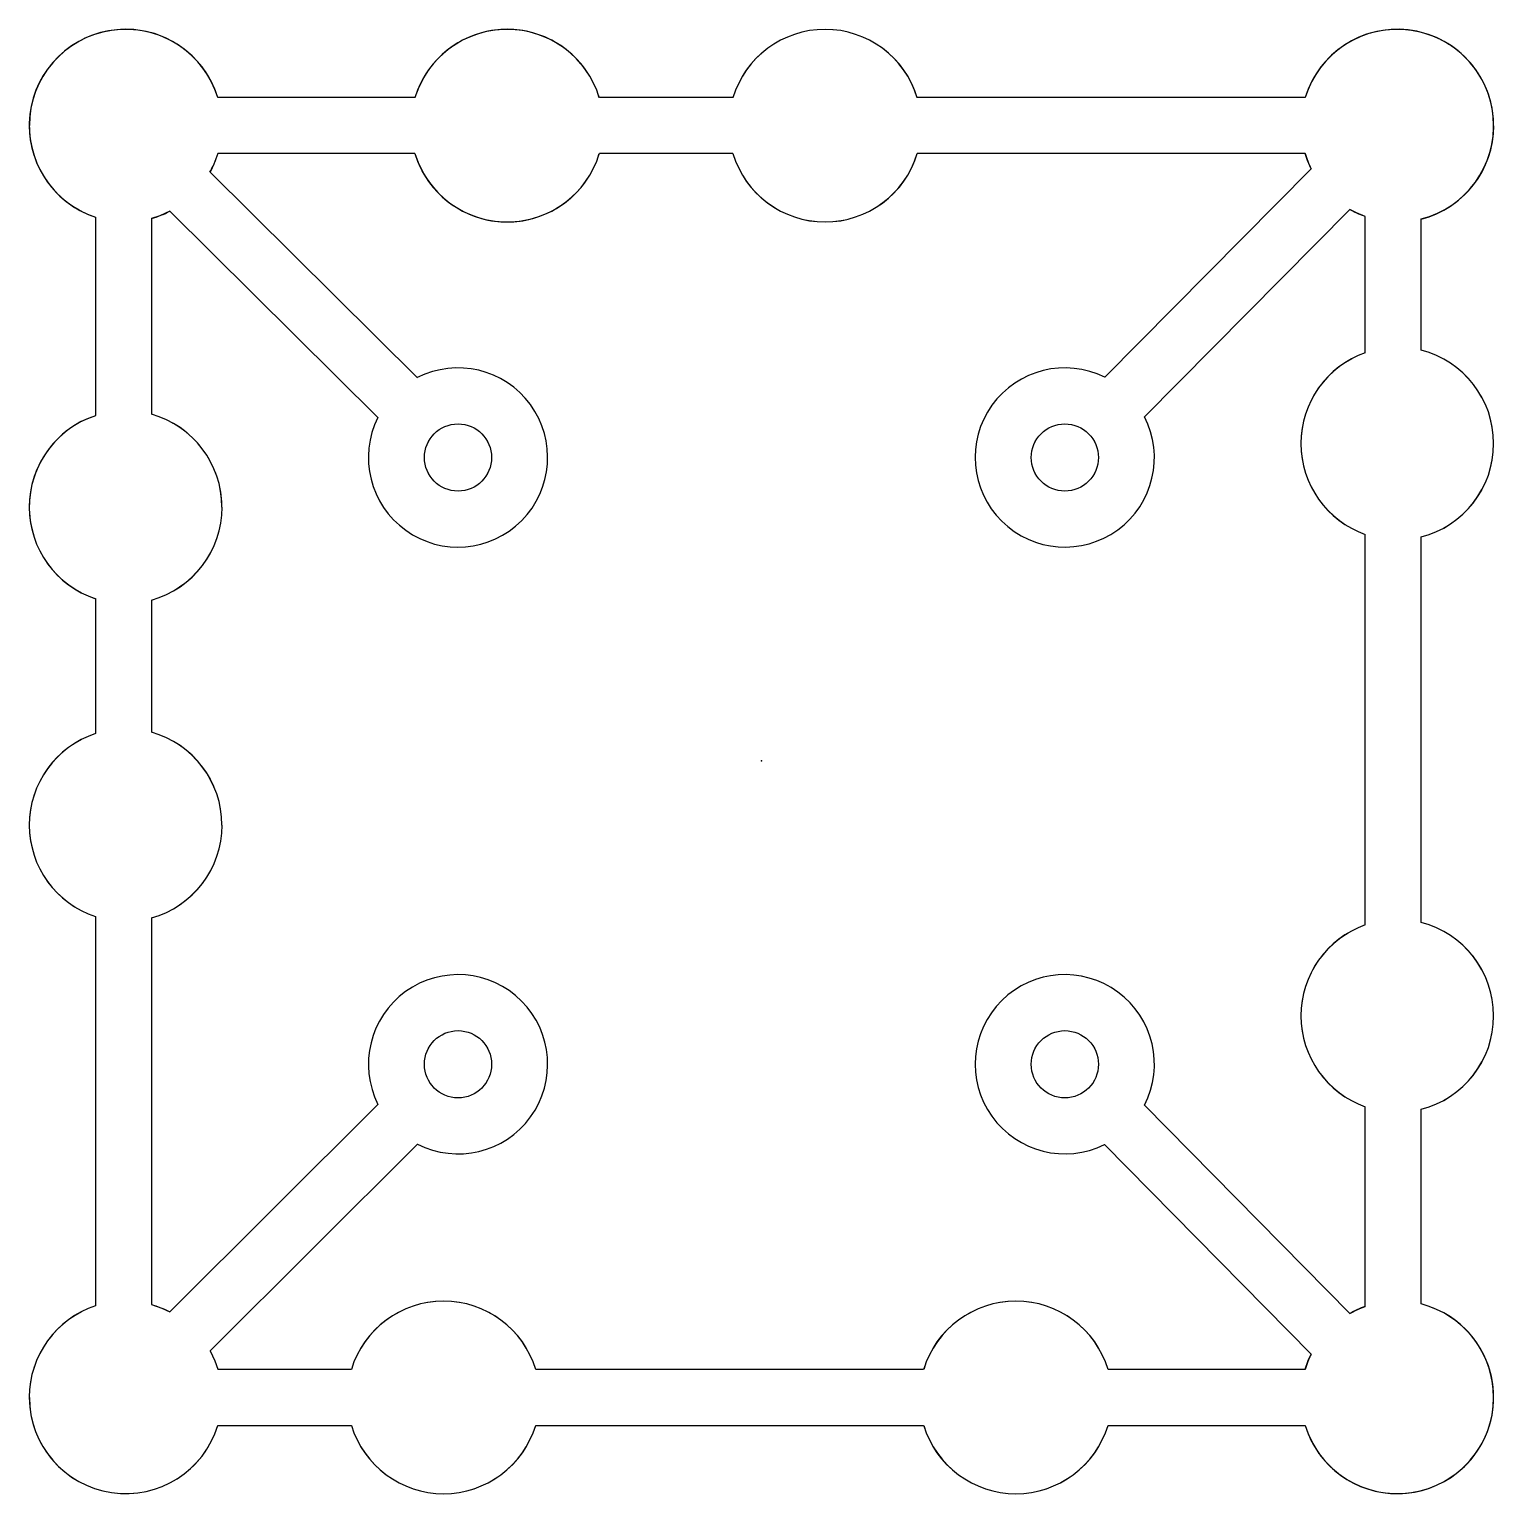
# Model space of a CAD drawing. Header units: millimetres. Extents: x -78 to 78, y -79 to 78.
import ezdxf

# ---------------------------------------------------------------- set-up
doc = ezdxf.new("R2010")
doc.units = ezdxf.units.MM
doc.header["$PDSIZE"] = -1

msp = doc.modelspace()

# ---------------------------------------------------------------- linework, layer by layer
at = {"color": 7, "linetype": 'Continuous'}
for p, q in [((-37.11, 71.05), (-58.23, 71.05)), ((-3.06, 71.05), (-17.36, 71.05)), ((58.25, 71.05), (16.7, 71.05)), ((-37.11, 65.05), (-58.23, 65.05)), ((-3.06, 65.05), (-17.36, 65.05)), ((58.25, 65.05), (16.7, 65.05)), ((-36.86, 41.05), (-59.06, 63.07)), ((36.78, 41.09), (58.89, 63.43)), ((-71.35, 58.25), (-71.35, 36.98)), ((-65.35, 58.1), (-65.35, 37.13)), ((-41.09, 36.79), (-63.36, 58.88)), ((41.05, 36.87), (63.02, 59.07)), ((64.68, 43.72), (64.68, 58.31)), ((70.68, 43.99), (70.68, 58.05)), ((64.68, -17.58), (64.68, 24.26)), ((70.68, -17.31), (70.68, 23.99)), ((-71.35, 17.38), (-71.35, 2.92)), ((-65.35, 17.23), (-65.35, 3.07)), ((-71.35, -16.68), (-71.35, -58.38)), ((-65.35, -16.83), (-65.35, -58.24)), ((-41.08, -36.81), (-63.38, -59.01)), ((41.04, -36.89), (63.04, -59.2)), ((64.68, -58.45), (64.68, -37.05)), ((70.68, -58.18), (70.68, -37.31)), ((-36.85, -41.06), (-59.07, -63.19)), ((36.77, -41.1), (58.9, -63.55)), ((-58.23, -65.18), (-43.92, -65.18)), ((-24.17, -65.18), (17.38, -65.18)), ((37.13, -65.18), (58.25, -65.18)), ((-58.23, -71.18), (-43.92, -71.18)), ((-24.17, -71.18), (17.38, -71.18)), ((37.13, -71.18), (58.25, -71.18))]:
    msp.add_line(p, q, dxfattribs=at)
at = {"color": 7, "linetype": 'Continuous', "lineweight": 15}
for p, q in [((-37.11, 71.05), (-58.23, 71.05)), ((-3.06, 71.05), (-17.36, 71.05)), ((58.25, 71.05), (16.7, 71.05)), ((-37.11, 65.05), (-58.23, 65.05)), ((-3.06, 65.05), (-17.36, 65.05)), ((58.25, 65.05), (16.7, 65.05)), ((-36.86, 41.05), (-59.06, 63.07)), ((36.78, 41.09), (58.89, 63.43)), ((-71.35, 58.25), (-71.35, 36.98)), ((-65.35, 58.1), (-65.35, 37.13)), ((-41.09, 36.79), (-63.36, 58.88)), ((41.05, 36.87), (63.02, 59.07)), ((64.68, 43.72), (64.68, 58.31)), ((70.68, 43.99), (70.68, 58.05)), ((64.68, -17.58), (64.68, 24.26)), ((70.68, -17.31), (70.68, 23.99)), ((-71.35, 17.38), (-71.35, 2.92)), ((-65.35, 17.23), (-65.35, 3.07)), ((-71.35, -16.68), (-71.35, -58.38)), ((-65.35, -16.83), (-65.35, -58.24)), ((-41.08, -36.81), (-63.38, -59.01)), ((41.04, -36.89), (63.04, -59.2)), ((64.68, -58.45), (64.68, -37.05)), ((70.68, -58.18), (70.68, -37.31)), ((-36.85, -41.06), (-59.07, -63.19)), ((36.77, -41.1), (58.9, -63.55)), ((-58.23, -65.18), (-43.92, -65.18)), ((-24.17, -65.18), (17.38, -65.18)), ((37.13, -65.18), (58.25, -65.18)), ((-58.23, -71.18), (-43.92, -71.18)), ((-24.17, -71.18), (17.38, -71.18)), ((37.13, -71.18), (58.25, -71.18))]:
    msp.add_line(p, q, dxfattribs=at)
at = {"color": 7, "linetype": 'Continuous', "flags": 128}
for points in [[(-58.23, 65.05), (-58.65, 63.91), (-59.06, 63.07)], [(58.89, 63.43), (58.5, 64.32), (58.25, 65.05)], [(-63.36, 58.88), (-64.45, 58.39), (-65.35, 58.1)], [(64.68, 58.31), (63.73, 58.71), (63.02, 59.07)], [(-65.35, -58.24), (-64.22, -58.62), (-63.38, -59.01)], [(63.04, -59.2), (63.94, -58.75), (64.68, -58.45)], [(-59.07, -63.19), (-58.55, -64.28), (-58.23, -65.18)], [(58.25, -65.18), (58.58, -64.25), (58.9, -63.55)]]:
    msp.add_lwpolyline(points, dxfattribs=at)
at = {"color": 7, "linetype": 'Continuous'}
for centre in [(-32.5, 32.5), (32.5, 32.5), (-32.5, -32.5), (32.5, -32.5)]:
    msp.add_circle(centre, 3.6, dxfattribs=at)
at = {"color": 7, "linetype": 'Continuous', "lineweight": 15}
for centre in [(-32.5, 32.5), (32.5, 32.5), (-32.5, -32.5), (32.5, -32.5)]:
    msp.add_circle(centre, 3.6, dxfattribs=at)
at = {"color": 7, "linetype": 'Continuous'}
for centre, radius, start, end in [((-68.11, 68.05), 10.32, 16.8921, 251.6963), ((-68.1, 68.05), 10.32, 16.9004, 179.9968), ((-27.24, 68.05), 10.32, 39.9575, 163.1028), ((-27.24, 68.04), 10.32, 16.9165, 163.0835), ((6.82, 68.04), 10.32, 16.9165, 163.0835), ((68.12, 68.05), 10.32, 284.3418, 163.1048), ((68.12, 68.05), 10.32, 0.0025, 163.1001), ((-68.1, 68.05), 10.33, 180.0049, 251.6684), ((68.13, 68.04), 10.32, 284.3396, 0.0197), ((-27.24, 68.05), 10.32, 196.8976, 320.0902), ((-27.24, 68.05), 10.32, 196.9167, 343.0833), ((6.82, 68.05), 10.32, 196.9166, 343.0834), ((68.12, 68.05), 10.32, 196.8956, 206.5651), ((-68.11, 68.05), 10.32, 331.1489, 335.1421), ((-68.11, 68.05), 10.32, 285.4958, 297.3546), ((68.12, 68.05), 10.32, 240.3736, 246.585), ((68.12, 33.99), 10.32, 359.9801, 75.6527), ((68.12, 33.99), 10.32, 109.4756, 180.0207), ((-32.5, 32.5), 9.6, 153.4519, 117.032), ((32.5, 32.5), 9.6, 63.5063, 27.0864), ((-68.11, 27.18), 10.32, 108.3077, 186.0199), ((-68.11, 27.18), 10.32, 108.3057, 180.0214), ((-68.11, 27.18), 10.32, 359.9878, 74.4997), ((-68.11, 27.18), 10.32, 0.0038, 74.4834), ((68.13, 33.99), 10.33, 180.0067, 250.496), ((68.12, 33.99), 10.32, 284.3488, 0.0179), ((-68.1, 27.18), 10.33, 180.0055, 251.6678), ((-68.1, 27.17), 10.32, 285.4946, 0.0177), ((-68.11, -6.88), 10.32, 108.3062, 180.0219), ((-68.11, -6.88), 10.32, 0.0018, 74.4844), ((-68.1, -6.88), 10.33, 180.0062, 251.6681), ((-68.1, -6.88), 10.32, 285.4942, 0.0171), ((68.12, -27.31), 10.32, 109.4752, 180.0192), ((68.12, -27.31), 10.32, 359.9823, 75.6534), ((-32.5, -32.5), 9.6, 243.0781, 206.6582), ((32.5, -32.5), 9.6, 332.8035, 296.3836), ((68.13, -27.31), 10.33, 180.0067, 250.496), ((68.12, -27.32), 10.32, 284.3492, 0.0184), ((-34.05, -68.19), 10.32, 16.9156, 163.0844), ((27.26, -68.19), 10.32, 16.9168, 163.0832), ((-68.11, -68.18), 10.32, 108.3072, 180.0207), ((68.12, -68.18), 10.32, 196.9018, 58.4839), ((68.12, -68.18), 10.32, 109.4689, 119.5099), ((68.12, -68.18), 10.32, 359.9812, 75.6517), ((68.12, -68.18), 10.32, 153.3215, 163.1078), ((-68.1, -68.18), 10.32, 180.0028, 343.1001), ((68.12, -68.18), 10.32, 196.9001, 359.9971), ((-34.05, -68.18), 10.32, 196.9157, 343.0843), ((27.26, -68.18), 10.32, 196.9167, 343.0833)]:
    msp.add_arc(centre, radius, start, end, dxfattribs=at)
at = {"color": 7, "linetype": 'Continuous', "lineweight": 15}
for centre, radius, start, end in [((-27.24, 68.05), 10.32, 99.8429, 117.9474), ((-27.24, 68.05), 10.32, 51.9566, 82.2334), ((68.12, 68.05), 10.32, 106.0515, 113.0018), ((68.12, 68.05), 10.32, 65.0085, 75.2695), ((68.12, 68.05), 10.32, 13.8479, 25.586), ((-68.11, 68.05), 10.32, 16.8921, 21.3728), ((-27.24, 68.05), 10.32, 157.013, 163.1028), ((68.12, 68.05), 10.32, 157.6456, 163.1048), ((-27.24, 68.05), 10.32, 196.8976, 202.9324), ((68.12, 68.05), 10.32, 196.8956, 202.3021), ((68.12, 68.05), 10.32, 334.4538, 346.1647), ((-27.24, 68.05), 10.32, 277.533, 308.1206), ((-68.11, 68.05), 10.32, 249.717, 251.6963), ((-68.11, 68.05), 10.32, 285.4958, 294.1103), ((-27.24, 68.05), 10.32, 241.9049, 260.4563), ((68.12, 68.05), 10.32, 284.3418, 295.2672), ((-32.5, 32.5), 9.6, 153.4519, 117.032), ((32.5, 32.5), 9.6, 63.5063, 27.0864), ((-68.11, 27.18), 10.32, 108.3077, 111.5244), ((-68.11, 27.18), 10.32, 64.3817, 74.4997), ((-68.11, 27.18), 10.32, 151.0158, 172.2961), ((-68.11, 27.18), 10.32, 1.2145, 32.3646), ((-32.5, -32.5), 9.6, 243.0781, 206.6582), ((32.5, -32.5), 9.6, 332.8035, 296.3836), ((68.12, -68.18), 10.32, 274.7471, 35.5054), ((68.12, -68.18), 10.32, 196.9018, 203.8959), ((68.12, -68.18), 10.32, 239.3319, 263.9041)]:
    msp.add_arc(centre, radius, start, end, dxfattribs=at)
for points, knots in [([(-78.43, 68.05), (-78.43, 73.75), (-73.81, 78.37), (-68.11, 78.37), (-63.73, 78.37), (-60, 75.65), (-58.49, 71.81)], [2, 2, 2, 2, 3, 3, 3, 3.767067, 3.767067, 3.767067, 3.767067]), ([(-29, 78.22), (-28.43, 78.31), (-27.84, 78.37), (-27.24, 78.37), (-26.76, 78.37), (-26.3, 78.33), (-25.84, 78.27)], [2.894367, 2.894367, 2.894367, 2.894367, 3, 3, 3, 3.0829012, 3.0829012, 3.0829012, 3.0829012]), ([(-3.06, 71.05), (-1.77, 75.28), (2.16, 78.37), (6.82, 78.37), (11.48, 78.37), (15.41, 75.28), (16.7, 71.05)], [2.183064, 2.183064, 2.183064, 2.183064, 3, 3, 3, 3.816936, 3.816936, 3.816936, 3.816936]), ([(65.27, 77.97), (66.18, 78.23), (67.13, 78.37), (68.12, 78.37), (69.03, 78.37), (69.91, 78.25), (70.75, 78.03)], [2.8262622, 2.8262622, 2.8262622, 2.8262622, 3, 3, 3, 3.1591146, 3.1591146, 3.1591146, 3.1591146]), ([(16.7, 65.05), (15.41, 60.81), (11.48, 57.73), (6.82, 57.73), (2.16, 57.73), (-1.77, 60.81), (-3.06, 65.05)], [0.183068, 0.183068, 0.183068, 0.183068, 1, 1, 1, 1.816932, 1.816932, 1.816932, 1.816932]), ([(-25.89, 57.81), (-26.33, 57.76), (-26.78, 57.73), (-27.24, 57.73), (-27.82, 57.73), (-28.39, 57.77), (-28.95, 57.87)], [0.9196269, 0.9196269, 0.9196269, 0.9196269, 1, 1, 1, 1.1023758, 1.1023758, 1.1023758, 1.1023758]), ([(-43.92, -65.18), (-42.64, -60.95), (-38.7, -57.86), (-34.05, -57.86), (-29.39, -57.86), (-25.46, -60.95), (-24.17, -65.18)], [2.183067, 2.183067, 2.183067, 2.183067, 3, 3, 3, 3.816933, 3.816933, 3.816933, 3.816933]), ([(17.38, -65.18), (18.66, -60.95), (22.6, -57.86), (27.26, -57.86), (31.91, -57.86), (35.85, -60.95), (37.13, -65.18)], [2.183067, 2.183067, 2.183067, 2.183067, 3, 3, 3, 3.816933, 3.816933, 3.816933, 3.816933]), ([(-58.23, -71.18), (-59.51, -75.42), (-63.45, -78.5), (-68.11, -78.5), (-73.81, -78.5), (-78.43, -73.88), (-78.43, -68.18)], [0.183067, 0.183067, 0.183067, 0.183067, 1, 1, 1, 2, 2, 2, 2]), ([(-24.17, -71.18), (-25.46, -75.42), (-29.39, -78.5), (-34.05, -78.5), (-38.7, -78.5), (-42.64, -75.42), (-43.92, -71.18)], [0.183067, 0.183067, 0.183067, 0.183067, 1, 1, 1, 1.816933, 1.816933, 1.816933, 1.816933]), ([(37.13, -71.18), (35.85, -75.42), (31.91, -78.5), (27.26, -78.5), (22.6, -78.5), (18.66, -75.42), (17.38, -71.18)], [0.183067, 0.183067, 0.183067, 0.183067, 1, 1, 1, 1.816933, 1.816933, 1.816933, 1.816933]), ([(68.98, -78.47), (68.69, -78.49), (68.41, -78.5), (68.12, -78.5), (67.75, -78.5), (67.39, -78.48), (67.02, -78.45)], [0.9496245, 0.9496245, 0.9496245, 0.9496245, 1, 1, 1, 1.06505, 1.06505, 1.06505, 1.06505])]:
    msp.add_open_spline(points, degree=3, knots=knots, dxfattribs=at)
for points in [[(-36.74, 72.08), (-35.81, 74.26), (-34.16, 76.06), (-32.08, 77.16)], [(58.58, 71.97), (59.61, 74.48), (61.6, 76.49), (64.09, 77.55)], [(72.48, 77.4), (74.65, 76.39), (76.4, 74.66), (77.43, 72.5)], [(-20.88, 76.18), (-19.23, 74.88), (-17.98, 73.1), (-17.36, 71.05)], [(78.15, 70.52), (78.34, 69.73), (78.44, 68.9), (78.44, 68.05)], [(-71.68, 58.36), (-75.62, 59.82), (-78.43, 63.61), (-78.43, 68.05)], [(78.44, 68.05), (78.44, 67.2), (78.34, 66.37), (78.15, 65.58)], [(-58.23, 65.05), (-58.44, 64.35), (-58.72, 63.69), (-59.06, 63.07)], [(-17.36, 65.05), (-17.98, 63), (-19.22, 61.22), (-20.87, 59.93)], [(-32.1, 58.94), (-34.17, 60.05), (-35.82, 61.85), (-36.74, 64.02)], [(58.89, 63.43), (58.78, 63.66), (58.67, 63.89), (58.57, 64.13)], [(77.44, 63.6), (76.41, 61.46), (74.67, 59.73), (72.53, 58.71)], [(-63.36, 58.88), (-63.54, 58.79), (-63.71, 58.7), (-63.89, 58.62)], [(64.68, 58.31), (64.1, 58.52), (63.55, 58.77), (63.02, 59.07)], [(70.68, 43.99), (75.14, 42.85), (78.44, 38.81), (78.44, 33.99)], [(57.8, 33.99), (57.8, 38.48), (60.67, 42.3), (64.68, 43.72)], [(-77.13, 32.18), (-75.98, 34.26), (-74.13, 35.9), (-71.89, 36.78)], [(-63.64, 36.49), (-61.9, 35.65), (-60.42, 34.33), (-59.39, 32.7)], [(64.68, 24.26), (60.67, 25.67), (57.8, 29.5), (57.8, 33.99)], [(78.44, 33.99), (78.44, 29.17), (75.14, 25.13), (70.68, 23.99)], [(-78.43, 27.18), (-78.43, 27.65), (-78.39, 28.11), (-78.33, 28.56)], [(-71.35, 17.38), (-75.46, 18.74), (-78.43, 22.61), (-78.43, 27.18)], [(-57.79, 27.18), (-57.79, 22.43), (-60.99, 18.44), (-65.35, 17.23)], [(-57.79, 27.4), (-57.79, 27.33), (-57.79, 27.25), (-57.79, 27.18)], [(-78.43, -6.88), (-78.43, -2.31), (-75.46, 1.56), (-71.35, 2.92)], [(-65.35, 3.07), (-60.99, 1.86), (-57.79, -2.13), (-57.79, -6.88)], [(-71.35, -16.68), (-75.46, -15.32), (-78.43, -11.45), (-78.43, -6.88)], [(-57.79, -6.88), (-57.79, -11.62), (-60.99, -15.62), (-65.35, -16.83)], [(57.8, -27.31), (57.8, -22.82), (60.67, -19), (64.68, -17.58)], [(70.68, -17.31), (75.14, -18.45), (78.44, -22.5), (78.44, -27.31)], [(64.68, -37.05), (60.67, -35.63), (57.8, -31.81), (57.8, -27.31)], [(78.44, -27.31), (78.44, -32.13), (75.14, -36.18), (70.68, -37.31)], [(-78.43, -68.18), (-78.43, -63.62), (-75.46, -59.74), (-71.35, -58.38)], [(-65.35, -58.24), (-64.66, -58.43), (-64, -58.69), (-63.38, -59.01)], [(63.04, -59.2), (63.56, -58.91), (64.11, -58.65), (64.68, -58.45)], [(70.68, -58.18), (73.07, -58.79), (75.13, -60.24), (76.52, -62.19)], [(-59.07, -63.19), (-58.73, -63.81), (-58.44, -64.48), (-58.23, -65.18)], [(58.25, -65.18), (58.42, -64.62), (58.64, -64.07), (58.9, -63.55)], [(62.86, -77.06), (61.02, -75.97), (59.56, -74.33), (58.68, -72.36)]]:
    msp.add_open_spline(points, degree=3, dxfattribs=at)
at = {"color": 7, "linetype": 'Continuous'}
msp.add_point((0, 0), dxfattribs=at)
msp.add_point((0, 0), dxfattribs=at)

doc.saveas('drawing.dxf')
